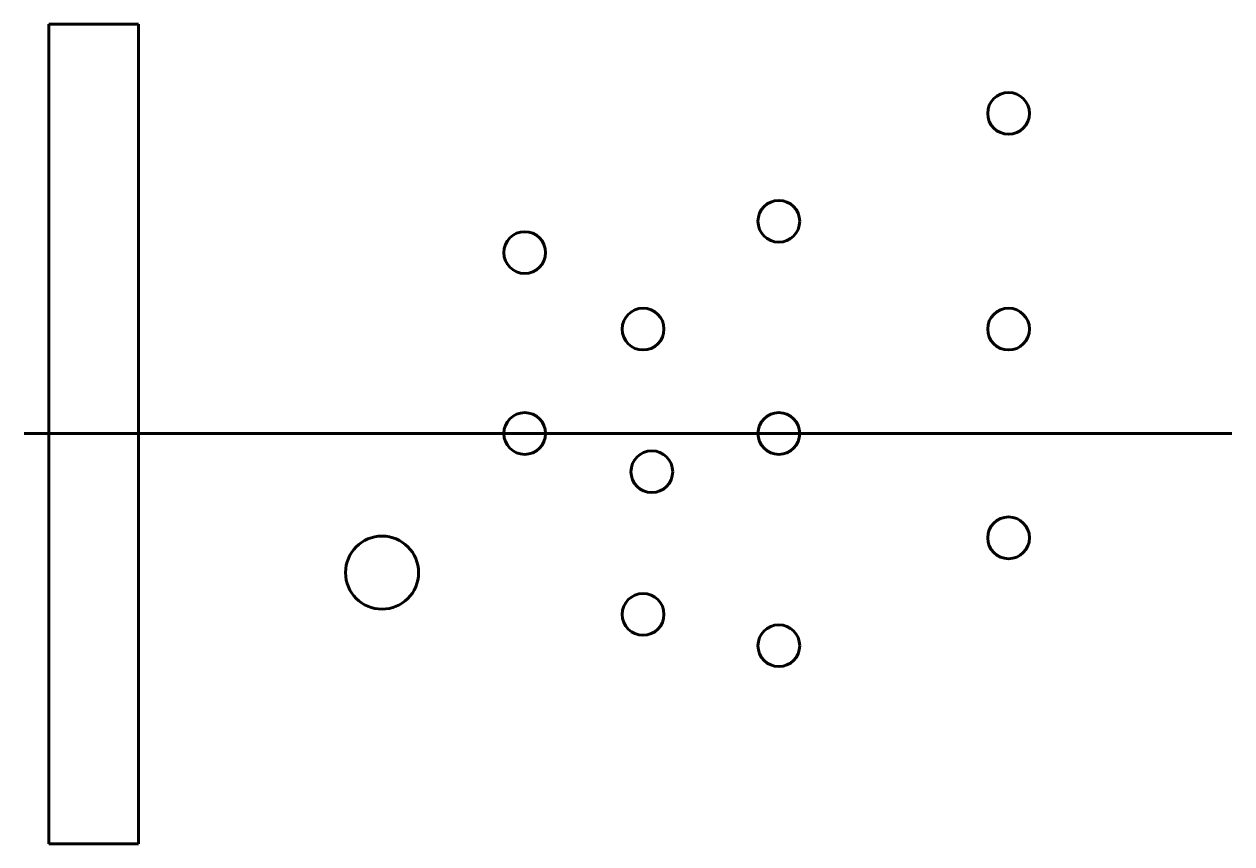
# Model space of a CAD drawing. Header units: millimetres. Extents: x -3.3 to 31.4, y -11.8 to 11.8.
import ezdxf

# ---------------------------------------------------------------- set-up
doc = ezdxf.new("R2010")
doc.units = ezdxf.units.MM
doc.linetypes.add('K5LT_BASIC', pattern=[0])

# ---------------------------------------------------------------- blocks, each defined once
blk = doc.blocks.new('U0')
at = {"color": 150, "linetype": 'K5LT_BASIC', "lineweight": 60, "true_color": 0x0080ff}
for p, q in [((-2.571, 11.78), (0, 11.78)), ((-2.571, -11.78), (-2.571, 11.78)), ((0, 11.78), (0, -11.78)), ((0, -11.78), (-2.571, -11.78))]:
    blk.add_line(p, q, dxfattribs=at)

msp = doc.modelspace()

# ---------------------------------------------------------------- linework, layer by layer
at = {"color": 150, "linetype": 'K5LT_BASIC', "lineweight": 60, "true_color": 0x0080ff}
msp.add_line((-3.283, 0.015), (31.415, 0.015), dxfattribs=at)
for centre, radius in [((25, 9.215), 0.6), ((18.4, 6.115), 0.6), ((11.1, 5.215), 0.6), ((14.5, 3.015), 0.6), ((25, 3.015), 0.6), ((11.1, 0.015), 0.6), ((18.4, 0.015), 0.6), ((14.75, -1.085), 0.6), ((25, -2.985), 0.6), ((7, -3.985), 1.05), ((14.5, -5.185), 0.6), ((18.4, -6.085), 0.6)]:
    msp.add_circle(centre, radius, dxfattribs=at)

# ---------------------------------------------------------------- block references
msp.add_blockref('U0', (0, 0))

doc.saveas('drawing.dxf')
